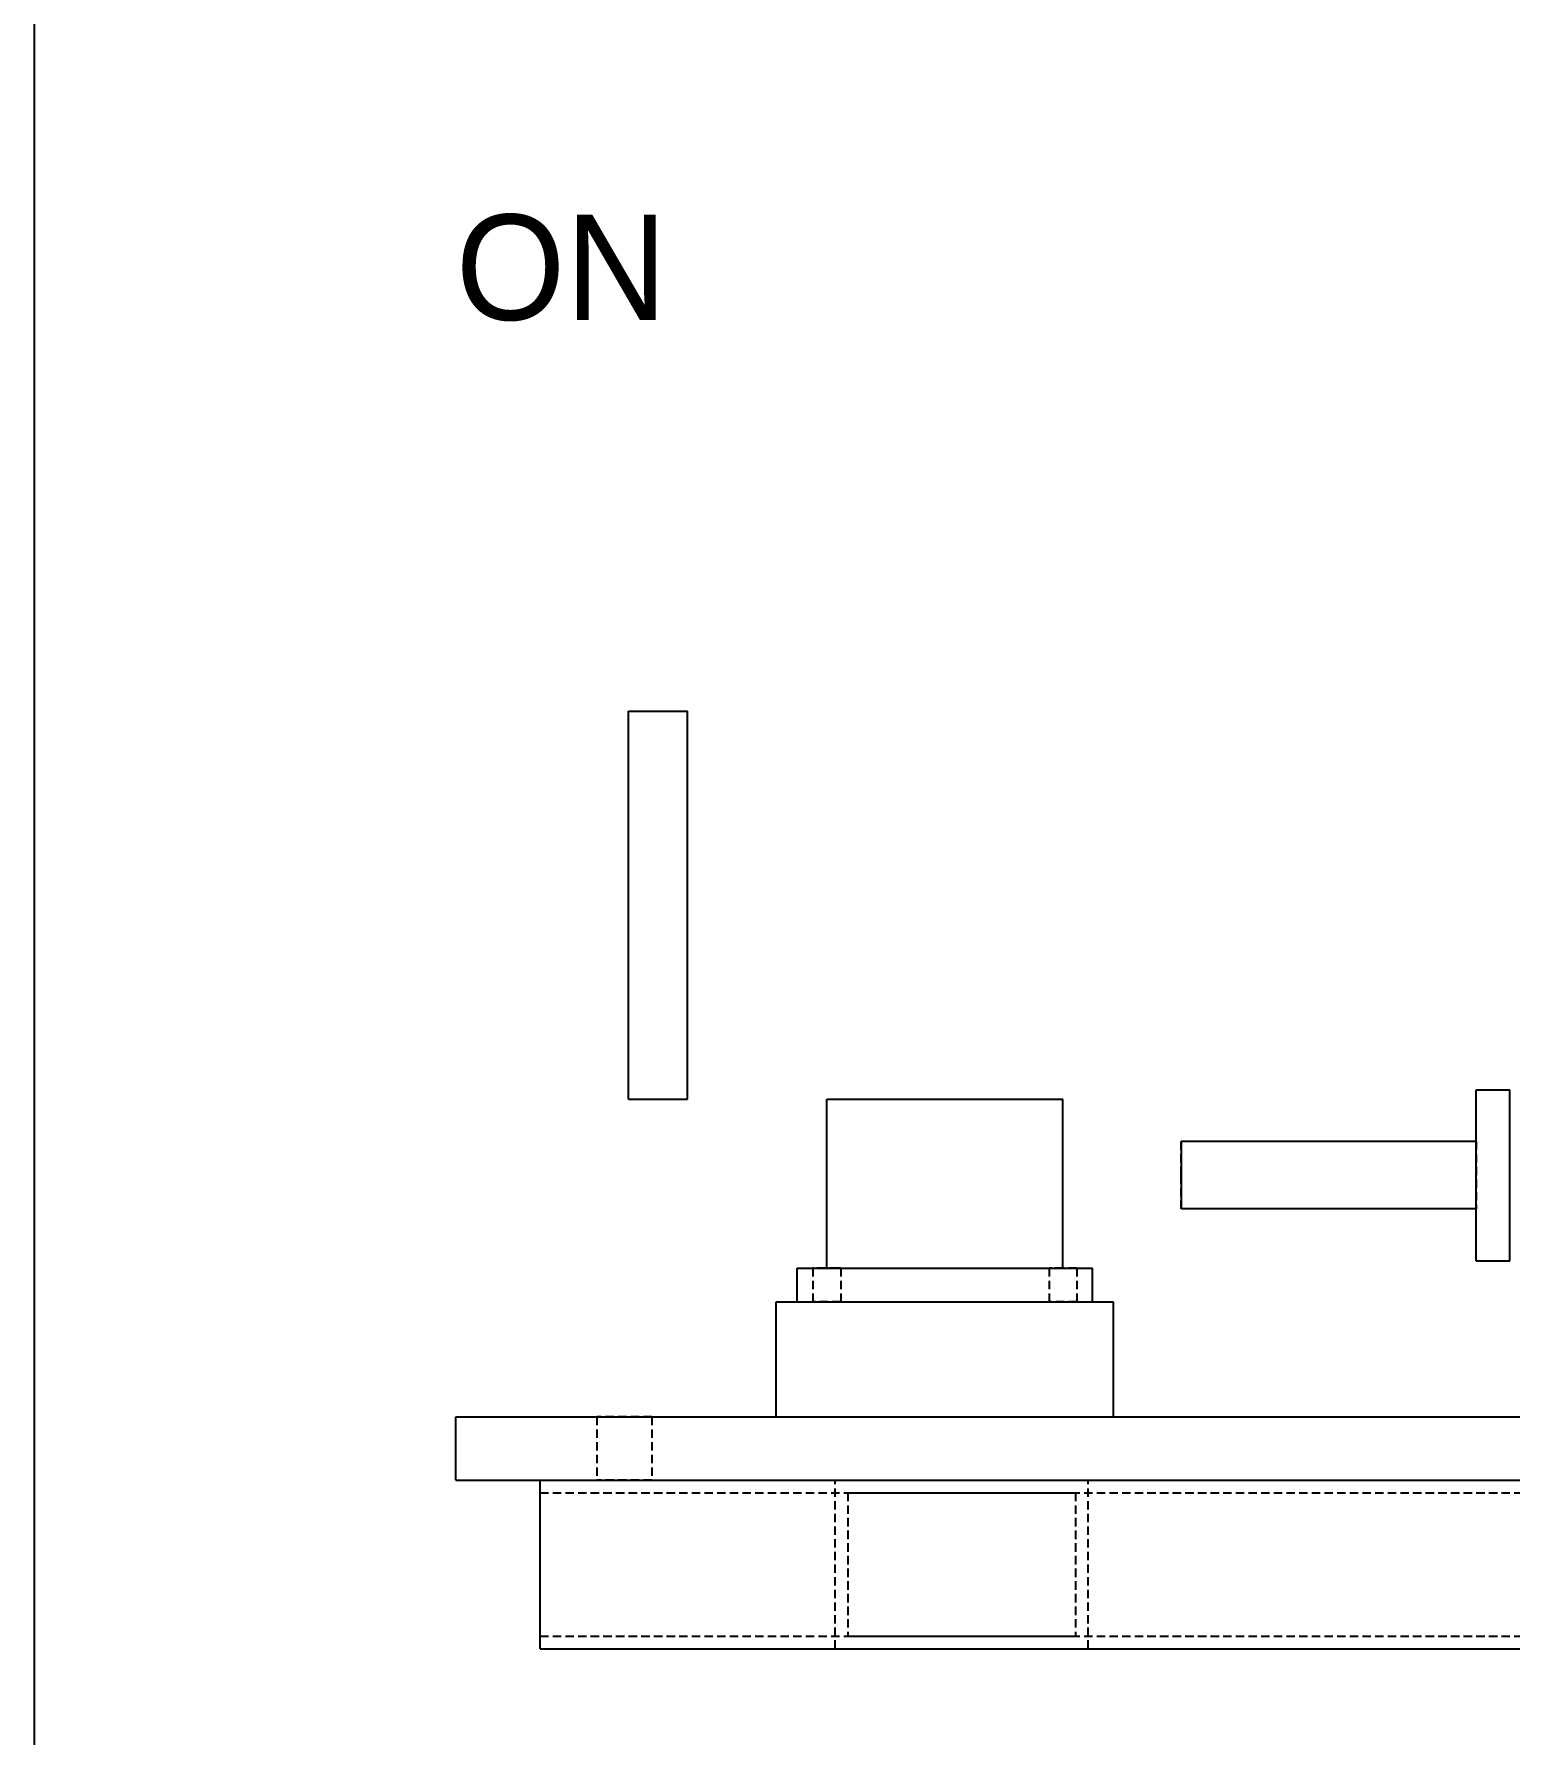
# Model space of a CAD drawing. Header units: metres. Extents: x -200 to 4040, y -1684 to 360.
# Drawn here: x -200 to 150, y -795.4 to -392.2 of the extents above; entities that cross this region are included whole.
import ezdxf

# ---------------------------------------------------------------- set-up
doc = ezdxf.new("R2010")
doc.units = ezdxf.units.M
doc.linetypes.add('DASHED2', pattern=[3, 2, -1])
for name, color, linetype in [('GIZLI', 8, 'DASHED2'), ('GORUNEN', 7, 'Continuous'), ('SINIR', 1, 'Continuous'), ('YAZI', 3, 'Continuous')]:
    doc.layers.add(name, color=color, linetype=linetype)

msp = doc.modelspace()

# ---------------------------------------------------------------- linework, layer by layer
at = {"layer": 'GIZLI'}
for points in [[(-59, -644.75), (-59, -552.75)], [(-59, -552.75), (-45, -552.75)], [(-45, -644.75), (-45, -552.75)], [(-59, -644.75), (-45, -644.75)], [(-12, -644.75), (44, -644.75)], [(-12, -684.75), (-12, -644.75)], [(44, -684.75), (44, -644.75)], [(142, -683), (142, -642.5)], [(142, -642.5), (150, -642.5)], [(150, -683), (150, -642.5)], [(72, -662.75), (72, -654.75)], [(142, -662.75), (142, -654.75)], [(142, -654.75), (142, -670.75)], [(72, -670.75), (72, -662.75)], [(142, -670.75), (142, -662.75)], [(-19, -692.75), (-19, -684.75)], [(-19, -684.75), (51, -684.75)], [(-9.375, -684.75), (-15.3, -684.75)], [(-15.3, -684.75), (-9.375, -684.75)], [(-12, -684.75), (-15.3, -684.75)], [(-15.3, -684.75), (-12, -684.75)], [(-15.3, -684.75), (-15.3, -692.75)], [(-15.3, -684.75), (-15.3, -692.75)], [(-12, -684.75), (-8.7, -684.75)], [(-12, -684.75), (-9.375, -684.75)], [(-12, -684.75), (-9.375, -684.75)], [(-8.7, -684.75), (-12, -684.75)], [(-9.375, -684.75), (41.375, -684.75)], [(-9.375, -684.75), (41.375, -684.75)], [(-8.7, -684.75), (-9.375, -684.75)], [(-9.375, -684.75), (-8.7, -684.75)], [(-8.7, -684.75), (-8.7, -692.75)], [(-8.7, -684.75), (-8.7, -692.75)], [(40.7, -684.75), (40.7, -692.75)], [(41.375, -684.75), (40.7, -684.75)], [(40.7, -684.75), (44, -684.75)], [(40.7, -684.75), (40.7, -692.75)], [(44, -684.75), (40.7, -684.75)], [(40.7, -684.75), (41.375, -684.75)], [(47.3, -684.75), (41.375, -684.75)], [(41.375, -684.75), (47.3, -684.75)], [(41.375, -684.75), (44, -684.75)], [(41.375, -684.75), (44, -684.75)], [(44, -684.75), (47.3, -684.75)], [(47.3, -684.75), (44, -684.75)], [(47.3, -684.75), (47.3, -692.75)], [(47.3, -684.75), (47.3, -692.75)], [(51, -692.75), (51, -684.75)], [(142, -683), (150, -683)], [(-24, -720), (-24, -692.75)], [(-24, -692.75), (56, -692.75)], [(-19, -692.75), (51, -692.75)], [(-19, -692.75), (51, -692.75)], [(-15.3, -692.75), (-8.7, -692.75)], [(-8.7, -692.75), (-15.3, -692.75)], [(-15.3, -692.75), (-8.7, -692.75)], [(-8.7, -692.75), (-15.3, -692.75)], [(40.7, -692.75), (47.3, -692.75)], [(47.3, -692.75), (40.7, -692.75)], [(40.7, -692.75), (47.3, -692.75)], [(47.3, -692.75), (40.7, -692.75)], [(56, -720), (56, -692.75)], [(-100, -735), (-100, -720)], [(-100, -720), (3340, -720)], [(-66.5, -720), (-53.5, -720)], [(-53.5, -720), (-66.5, -720)], [(-66.5, -720), (-53.5, -720)], [(-53.5, -720), (-66.5, -720)], [(-66.5, -720), (-66.5, -735)], [(-66.5, -720), (-66.5, -735)], [(-53.5, -720), (-53.5, -735)], [(-53.5, -720), (-53.5, -735)], [(-24, -720), (56, -720)], [(-24, -720), (56, -720)], [(-100, -735), (3340, -735)], [(-80, -775), (-80, -735)], [(-80, -735), (3320, -735)], [(-80, -735), (3320, -735)], [(-80, -775), (-80, -735)], [(-80, -775), (-80, -735)], [(-80, -735), (3320, -735)], [(-80, -735), (3320, -735)], [(-66.5, -735), (-53.5, -735)], [(-53.5, -735), (-66.5, -735)], [(-66.5, -735), (-53.5, -735)], [(-53.5, -735), (-66.5, -735)], [(-10, -775), (-10, -735)], [(-10, -775), (-10, -735)], [(-10, -735), (50, -735)], [(-10, -735), (50, -735)], [(50, -775), (50, -735)], [(50, -775), (50, -735)], [(-80, -772), (-80, -738)], [(-80, -772), (-80, -738)], [(-80, -738), (3320, -738)], [(-80, -738), (3320, -738)], [(-80, -772), (-80, -738)], [(-80, -772), (-80, -738)], [(-80, -738), (3320, -738)], [(-80, -738), (3320, -738)], [(-7, -738), (47, -738)], [(-7, -738), (-7, -772)], [(-7, -738), (47, -738)], [(-7, -738), (-7, -772)], [(47, -738), (47, -772)], [(47, -738), (47, -772)], [(-80, -772), (3320, -772)], [(-80, -772), (3320, -772)], [(-80, -772), (3320, -772)], [(-80, -772), (3320, -772)], [(-7, -772), (47, -772)], [(-7, -772), (47, -772)], [(-80, -775), (3320, -775)], [(-80, -775), (3320, -775)], [(-80, -775), (3320, -775)], [(-10, -775), (50, -775)], [(-10, -775), (50, -775)]]:
    msp.add_lwpolyline(points, dxfattribs=at)
at = {"layer": 'GORUNEN'}
for points in [[(-59, -644.75), (-59, -552.75)], [(-59, -552.75), (-45, -552.75)], [(-45, -644.75), (-45, -552.75)], [(-59, -644.75), (-45, -644.75)], [(-12, -644.75), (44, -644.75)], [(-12, -684.75), (-12, -644.75)], [(44, -684.75), (44, -644.75)], [(142, -683), (142, -642.5)], [(142, -642.5), (150, -642.5)], [(150, -683), (150, -642.5)], [(72, -654.75), (72, -670.75)], [(142, -654.75), (72, -654.75)], [(142, -670.75), (72, -670.75)], [(-19, -692.75), (-19, -684.75)], [(-19, -684.75), (51, -684.75)], [(51, -692.75), (51, -684.75)], [(142, -683), (150, -683)], [(-24, -720), (-24, -692.75)], [(-24, -692.75), (56, -692.75)], [(56, -720), (56, -692.75)], [(-100, -735), (-100, -720)], [(-100, -720), (3340, -720)], [(-100, -735), (3340, -735)], [(-80, -775), (-80, -735)], [(-80, -775), (3320, -775)]]:
    msp.add_lwpolyline(points, dxfattribs=at)
at = {"layer": 'SINIR'}
msp.add_lwpolyline([(-200, -1684), (4040, -1684), (4040, 360), (-200, 360)], close=True, dxfattribs=at)

# ---------------------------------------------------------------- texts
at = {"layer": 'YAZI'}
msp.add_text('ON', height=25, dxfattribs=at).set_placement((-100, -460))

doc.saveas('drawing.dxf')
